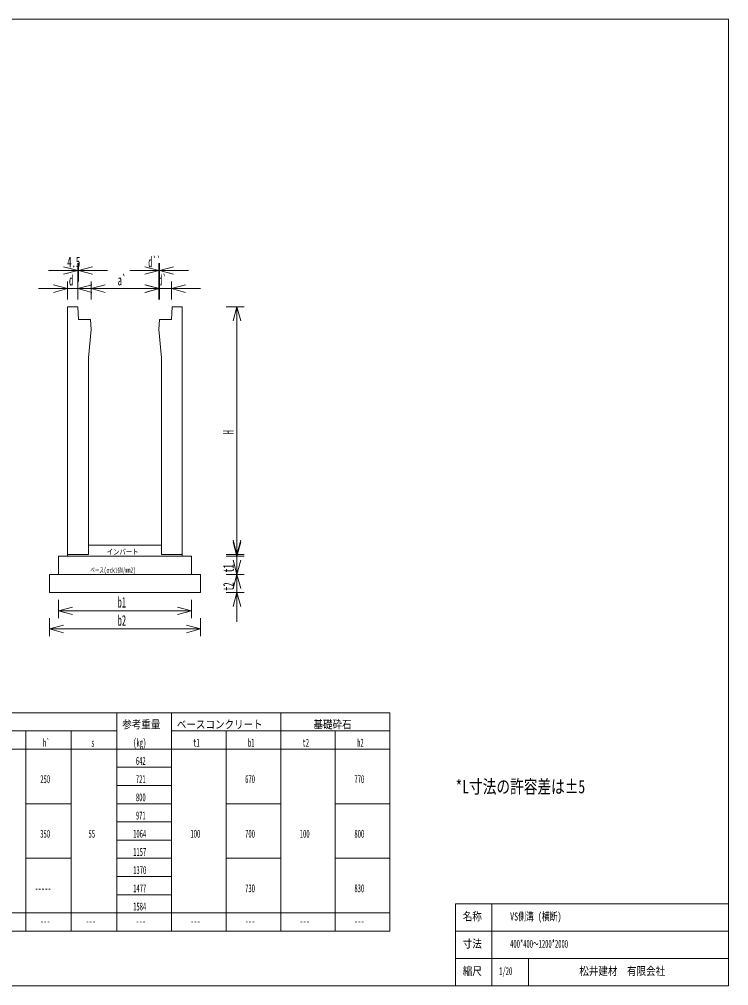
# Model space of a CAD drawing. Units: millimetres, scale not verified. Extents: x 255 to 7715, y 190 to 5500.
# Drawn here: x 3820 to 7715, y 190 to 5500 of the extents above; entities that cross this region are included whole.
import ezdxf
from ezdxf.enums import TextEntityAlignment as Align

# ---------------------------------------------------------------- set-up
doc = ezdxf.new("R2010")
doc.units = ezdxf.units.MM
doc.header["$LTSCALE"] = 10
for name, color, linetype, lineweight in [('1', 7, 'Continuous', 18), ('10', 3, 'Continuous', 18), ('17', 7, 'Continuous', 18), ('18', 7, 'Continuous', 18)]:
    doc.layers.add(name, color=color, linetype=linetype, lineweight=lineweight)
doc.styles.add('ＭＳ ゴシック', font='')
doc.styles.get('ＭＳ ゴシック').set_extended_font_data('MS Gothic')

msp = doc.modelspace()

# ---------------------------------------------------------------- linework, layer by layer
at = {"layer": '1'}
for p, q in [((7715, 5500), (255, 5500)), ((7715, 190), (7715, 5500)), ((4140.5, 4160), (4140.5, 4060)), ((4145, 4160), (4145, 4058.79)), ((4586.5, 4160), (4586.5, 4060)), ((4589, 4160), (4589, 4060)), ((3980.5, 4120), (4305, 4120)), ((4140.5, 4120), (4063.23, 4140.71)), ((4140.5, 4120), (4063.23, 4099.29)), ((4145, 4120), (4222.27, 4140.71)), ((4145, 4120), (4222.27, 4099.29)), ((4426.5, 4120), (4749, 4120)), ((4586.5, 4120), (4509.23, 4140.71)), ((4586.5, 4120), (4509.23, 4099.29)), ((4589, 4120), (4666.27, 4140.71)), ((4589, 4120), (4666.27, 4099.29)), ((4085, 4020), (4007.73, 4040.71)), ((4085, 4060), (4085, 3960)), ((4140.5, 4060), (4140.5, 3960)), ((4140.5, 4020), (4217.77, 4040.71)), ((4213.5, 4060), (4213.5, 3960)), ((4213.5, 4020), (4290.77, 4040.71)), ((4586.5, 4020), (4509.23, 4040.71)), ((4589, 4020), (4511.73, 4040.71)), ((4586.5, 4060), (4586.5, 3960)), ((4589, 4060), (4589, 3960)), ((4655, 4060), (4655, 3960)), ((4655, 4020), (4732.27, 4040.71)), ((3925, 4020), (4300.5, 4020)), ((4085, 4020), (4007.73, 3999.29)), ((4140.5, 4020), (4217.77, 3999.29)), ((4213.5, 4020), (4586.5, 4020)), ((4213.5, 4020), (4290.77, 3999.29)), ((4429, 4020), (4815, 4020)), ((4586.5, 4020), (4509.23, 3999.29)), ((4589, 4020), (4511.73, 3999.29)), ((4655, 4020), (4732.27, 3999.29)), ((4085, 3920), (4140.5, 3920)), ((4085, 3920), (4085, 2560)), ((4140.5, 3920), (4145, 3850)), ((4659.5, 3920), (4655, 3850)), ((4715, 3920), (4659.5, 3920)), ((4715, 2560), (4715, 3920)), ((5055, 3920), (4955, 3920)), ((5015, 3920), (4994.29, 3842.73)), ((5015, 3920), (5015, 2560)), ((5015, 3920), (5035.71, 3842.73)), ((4145, 3850), (4211, 3850)), ((4211, 3850), (4213.5, 3795)), ((4589, 3850), (4586.5, 3795)), ((4655, 3850), (4589, 3850)), ((4213.5, 3795), (4200, 3640)), ((4586.5, 3795), (4600, 3640)), ((4200, 3640), (4200, 2560)), ((4600, 3640), (4600, 2560)), ((5015, 2710), (5015, 2290)), ((5015, 2560), (4994.29, 2637.27)), ((5015, 2550), (4994.29, 2627.27)), ((5015, 2560), (5035.71, 2637.27)), ((5015, 2550), (5035.71, 2627.27)), ((5015, 2610), (5015, 2190)), ((4200, 2560), (4085, 2560)), ((4600, 2560), (4715, 2560)), ((5055, 2560), (4955, 2560)), ((5055, 2550), (4955, 2550)), ((5015, 2450), (4994.29, 2527.27)), ((5015, 2450), (5035.71, 2527.27)), ((5055, 2450), (4955, 2450)), ((5055, 2450), (4955, 2450)), ((5015, 2450), (4994.29, 2372.73)), ((5015, 2450), (5035.71, 2372.73)), ((5055, 2350), (4955, 2350)), ((5015, 2350), (4994.29, 2272.73)), ((5015, 2350), (5035.71, 2272.73)), ((4035, 2210), (4035, 2310)), ((4765, 2210), (4765, 2310)), ((4035, 2250), (4112.27, 2270.71)), ((4035, 2250), (4765, 2250)), ((4035, 2250), (4112.27, 2229.29)), ((4765, 2250), (4687.73, 2270.71)), ((4765, 2250), (4687.73, 2229.29)), ((3985, 2110), (3985, 2210)), ((4815, 2110), (4815, 2210)), ((3985, 2150), (4062.27, 2170.71)), ((3985, 2150), (4815, 2150)), ((3985, 2150), (4062.27, 2129.29)), ((4815, 2150), (4737.73, 2170.71)), ((4815, 2150), (4737.73, 2129.29)), ((455, 1690), (5855, 1690)), ((5855, 1690), (455, 1690)), ((4355, 1690), (4355, 590)), ((4655, 590), (4655, 1690)), ((5255, 1690), (5255, 1590)), ((5855, 590), (5855, 1690)), ((5855, 590), (5855, 1690)), ((755, 1590), (4355, 1590)), ((3855, 1590), (3855, 590)), ((4105, 590), (4105, 1590)), ((4655, 1590), (5255, 1590)), ((4955, 1590), (4955, 590)), ((5255, 1590), (5855, 1590)), ((5255, 590), (5255, 1590)), ((5555, 1590), (5555, 590)), ((455, 1490), (5855, 1490)), ((455, 1490), (5855, 1490)), ((4355, 1390), (4655, 1390)), ((4355, 1290), (4655, 1290)), ((3855, 1190), (4105, 1190)), ((4355, 1190), (4655, 1190)), ((4955, 1190), (5255, 1190)), ((5555, 1190), (5855, 1190)), ((4655, 1090), (4355, 1090)), ((4355, 990), (4655, 990)), ((4105, 890), (3855, 890)), ((4655, 890), (4355, 890)), ((5255, 890), (4955, 890)), ((5555, 890), (5855, 890)), ((4355, 790), (4655, 790)), ((4655, 690), (4355, 690)), ((6215, 640), (7715, 640)), ((6215, 640), (6215, 190)), ((6415, 640), (6415, 190)), ((455, 590), (5855, 590)), ((455, 590), (5855, 590)), ((3855, 490), (3855, 590)), ((4105, 490), (4105, 590)), ((4355, 490), (4355, 590)), ((4655, 490), (4655, 590)), ((4955, 490), (4955, 590)), ((5255, 490), (5255, 590)), ((5555, 590), (5555, 490)), ((5855, 490), (5855, 590)), ((455, 490), (5855, 490)), ((6215, 490), (7715, 490)), ((6215, 340), (7715, 340)), ((6615, 340), (6615, 190)), ((255, 190), (7715, 190))]:
    msp.add_line(p, q, dxfattribs=at)
at = {"layer": '10'}
for p, q in [((3985, 2450), (3985, 2350)), ((3985, 2450), (4035, 2450)), ((4765, 2450), (4815, 2450)), ((4815, 2350), (4815, 2450)), ((3985, 2350), (4815, 2350))]:
    msp.add_line(p, q, dxfattribs=at)
at = {"layer": '17'}
for p, q in [((4085, 2550), (4035, 2550)), ((4035, 2550), (4035, 2450)), ((4765, 2550), (4715, 2550)), ((4765, 2450), (4765, 2550)), ((4035, 2450), (4765, 2450))]:
    msp.add_line(p, q, dxfattribs=at)
at = {"layer": '18'}
for p, q in [((4200, 2610), (4600, 2610)), ((4085, 2560), (4085, 2550)), ((4085, 2550), (4715, 2550)), ((4715, 2550), (4715, 2560))]:
    msp.add_line(p, q, dxfattribs=at)

# ---------------------------------------------------------------- texts
at = {"layer": '1', "style": 'ＭＳ ゴシック'}
for s, height, width, p in [('d``', 58.65, 0.5, (4527.75, 4120)), ('4.5', 58.65, 0.6, (4082.75, 4120)), ('d', 58.65, 0.5, (4092.75, 4020)), ('a`', 58.65, 0.5, (4360, 4020)), ('d`', 58.65, 0.5, (4582, 4020)), ('b1', 58.65, 0.5, (4360, 2250)), ('b2', 58.65, 0.5, (4360, 2150)), ('参考重量', 43.99, 0.85, (4385, 1590)), ('ベースコンクリート', 43.99, 0.85, (4685, 1590)), ('基礎砕石', 43.99, 0.85, (5435, 1590)), ('h`', 43.99, 0.5, (3950, 1490)), ('(kg)', 43.99, 0.5, (4445, 1490)), ('t1', 43.99, 0.5, (4775, 1490)), ('b1', 43.99, 0.5, (5075, 1490)), ('t2', 43.99, 0.5, (5375, 1490)), ('b2', 43.99, 0.5, (5675, 1490)), ('s', 43.99, 0.5, (4215, 1490)), ('642', 43.99, 0.5, (4460, 1390)), ('250', 43.99, 0.5, (3935, 1290)), ('721', 43.99, 0.5, (4460, 1290)), ('670', 43.99, 0.5, (5060, 1290)), ('770', 43.99, 0.5, (5660, 1290)), ('*L寸法の許容差は±5', 73.31, 0.75, (6215, 1225)), ('800', 43.99, 0.5, (4460, 1190)), ('971', 43.99, 0.5, (4460, 1090)), ('350', 43.99, 0.5, (3935, 990)), ('55', 43.99, 0.5, (4200, 990)), ('1064', 43.99, 0.5, (4445, 990)), ('100', 43.99, 0.5, (4760, 990)), ('700', 43.99, 0.5, (5060, 990)), ('100', 43.99, 0.5, (5360, 990)), ('800', 43.99, 0.5, (5660, 990)), ('1157', 43.99, 0.5, (4445, 890)), ('1370', 43.99, 0.5, (4445, 790)), ('1477', 43.99, 0.5, (4445, 690)), ('730', 43.99, 0.5, (5060, 690)), ('830', 43.99, 0.5, (5660, 690)), ('-----', 43.99, 0.5, (3905, 690)), ('1584', 43.99, 0.5, (4445, 590)), ('名称', 43.99, 0.85, (6255, 535)), ('VS側溝 (横断)', 43.99, 0.7, (6515, 535)), ('---', 43.99, 0.5, (3935, 510)), ('---', 43.99, 0.5, (4185, 510)), ('---', 43.99, 0.5, (4460, 510)), ('---', 43.99, 0.5, (4760, 510)), ('---', 43.99, 0.5, (5060, 510)), ('---', 43.99, 0.5, (5360, 510)), ('---', 43.99, 0.5, (5660, 510)), ('寸法', 43.99, 0.85, (6255, 385)), ('400*400～1200*2000', 43.99, 0.5, (6515, 385)), ('縮尺', 43.99, 0.85, (6255, 235)), ('1/20', 43.99, 0.5, (6455, 235)), ('松井建材\u3000有限会社', 43.99, 0.85, (6895, 235))]:
    msp.add_text(s, height=height, dxfattribs=dict(at, width=width)).set_placement(p, align=Align.BOTTOM_LEFT)
at = {"layer": '1', "style": 'ＭＳ ゴシック', "width": 0.5}
for s, p in [('H', (5015, 3220)), ('t1', (5015, 2460)), ('t2', (5015, 2360))]:
    msp.add_text(s, height=58.65, rotation=90, dxfattribs=at).set_placement(p, align=Align.BOTTOM_LEFT)
at = {"layer": '17', "style": 'ＭＳ ゴシック', "width": 0.6}
msp.add_text('ベース(σck16N/mm2)', height=29.33, dxfattribs=at).set_placement((4210, 2450), align=Align.BOTTOM_LEFT)
at = {"layer": '18', "style": 'ＭＳ ゴシック', "width": 0.85}
msp.add_text('インバート', height=29.33, dxfattribs=at).set_placement((4300, 2550), align=Align.BOTTOM_LEFT)

doc.saveas('drawing.dxf')
